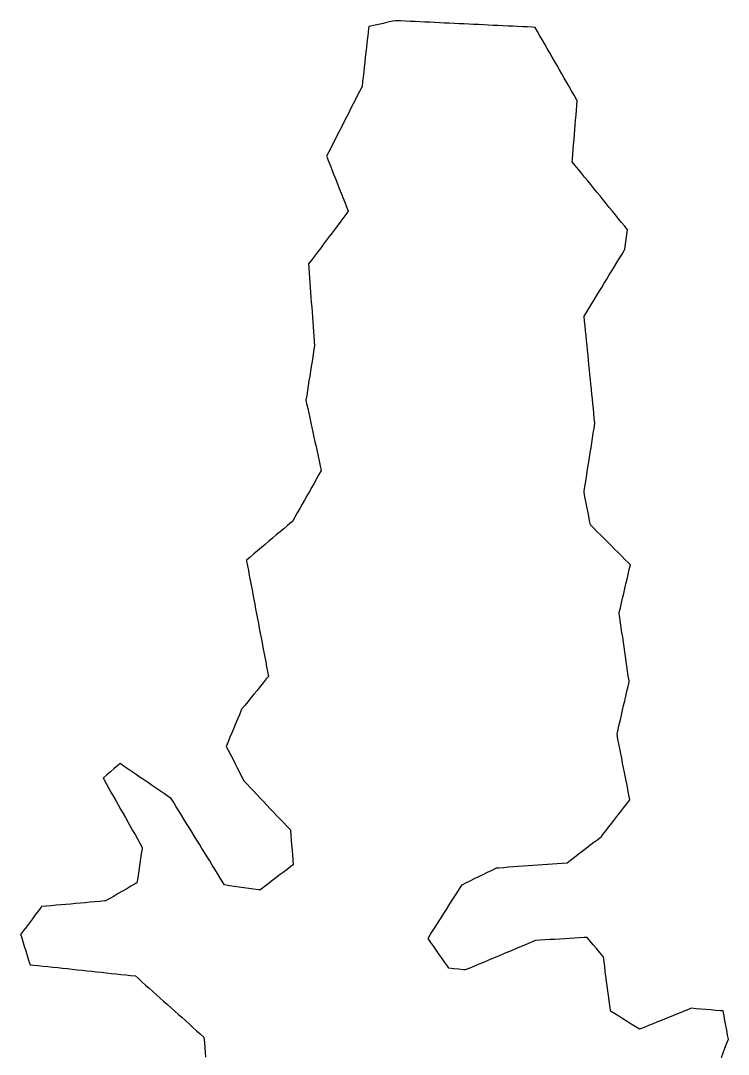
# Model space of a CAD drawing. Header units: millimetres. Extents: x 165 to 2352, y 1753 to 3323.
# Drawn here: x 1531.9 to 1676.6, y 2617.9 to 2829.2 of the extents above; entities that cross this region are included whole.
import ezdxf

# ---------------------------------------------------------------- set-up
doc = ezdxf.new("R2010")
doc.units = ezdxf.units.MM
doc.layers.add('ALL_ISLANDS', color=7, linetype='Continuous')
doc.layers.add('OUTLINE_ISLAND_01', color=7, linetype='Continuous')

msp = doc.modelspace()

# ---------------------------------------------------------------- linework, layer by layer
at = {"layer": 'ALL_ISLANDS'}
msp.add_lwpolyline([(1675.2064, 2617.2651), (1675.5572, 2618.2015), (1675.9081, 2619.138), (1676.2589, 2620.0744), (1676.6097, 2621.0108), (1676.4568, 2621.8515), (1676.2779, 2622.8353), (1676.0989, 2623.8192), (1675.92, 2624.8031), (1675.741, 2625.7869), (1675.5621, 2626.7708), (1674.9944, 2626.8179), (1673.9978, 2626.9005), (1673.0012, 2626.9831), (1672.0047, 2627.0657), (1671.0081, 2627.1483), (1670.0115, 2627.231), (1669.0149, 2627.3136), (1668.6317, 2627.1585), (1667.7047, 2626.7834), (1666.7778, 2626.4083), (1665.8508, 2626.0332), (1664.9238, 2625.6581), (1663.9968, 2625.283), (1663.0698, 2624.9079), (1662.1429, 2624.5328), (1661.2159, 2624.1576), (1660.2889, 2623.7825), (1659.3619, 2623.4074), (1658.4349, 2623.0323), (1658.4309, 2623.0349), (1657.5838, 2623.5663), (1656.7367, 2624.0978), (1655.8897, 2624.6292), (1655.0426, 2625.1607), (1654.1955, 2625.6922), (1653.3484, 2626.2236), (1652.5013, 2626.7551), (1652.479, 2626.9274), (1652.3502, 2627.9191), (1652.2215, 2628.9108), (1652.0928, 2629.9025), (1651.964, 2630.8941), (1651.8353, 2631.8858), (1651.7066, 2632.8775), (1651.5778, 2633.8692), (1651.4491, 2634.8609), (1651.3204, 2635.8525), (1651.1916, 2636.8442), (1651.0629, 2637.8359), (1650.9254, 2637.999), (1650.2812, 2638.7638), (1649.6369, 2639.5286), (1648.9926, 2640.2934), (1648.3483, 2641.0582), (1647.704, 2641.823), (1647.1239, 2641.7868), (1646.1259, 2641.7245), (1645.1278, 2641.6623), (1644.1297, 2641.6), (1643.1317, 2641.5378), (1642.1336, 2641.4755), (1641.1356, 2641.4132), (1640.1375, 2641.351), (1639.1394, 2641.2887), (1638.1414, 2641.2265), (1637.1433, 2641.1642), (1636.6452, 2640.9555), (1635.7229, 2640.5692), (1634.8005, 2640.1828), (1633.8782, 2639.7964), (1632.9558, 2639.41), (1632.0335, 2639.0236), (1631.1112, 2638.6373), (1630.1888, 2638.2509), (1629.2665, 2637.8645), (1628.3441, 2637.4781), (1627.4218, 2637.0917), (1626.4995, 2636.7054), (1625.5771, 2636.319), (1624.6548, 2635.9326), (1623.7324, 2635.5462), (1622.8101, 2635.1599), (1622.4315, 2635.2015), (1621.4375, 2635.311), (1620.4435, 2635.4205), (1619.4495, 2635.5299), (1619.2052, 2635.8798), (1618.6328, 2636.6998), (1618.0603, 2637.5197), (1617.4879, 2638.3397), (1616.9155, 2639.1597), (1616.3431, 2639.9796), (1615.7706, 2640.7996), (1615.1982, 2641.6195), (1615.7207, 2642.4436), (1616.2561, 2643.2882), (1616.7916, 2644.1327), (1617.327, 2644.9773), (1617.8625, 2645.8219), (1618.3979, 2646.6665), (1618.9333, 2647.511), (1619.4688, 2648.3556), (1620.0042, 2649.2002), (1620.5397, 2650.0447), (1621.0751, 2650.8893), (1621.6106, 2651.7339), (1622.146, 2652.5784), (1622.8877, 2652.9426), (1623.7853, 2653.3833), (1624.6829, 2653.824), (1625.5806, 2654.2647), (1626.4782, 2654.7055), (1627.3759, 2655.1462), (1628.2735, 2655.5869), (1629.1712, 2656.0276), (1629.6591, 2656.0633), (1630.6564, 2656.1362), (1631.6537, 2656.2091), (1632.6511, 2656.282), (1633.6484, 2656.3549), (1634.6458, 2656.4278), (1635.6431, 2656.5008), (1636.6404, 2656.5737), (1637.6378, 2656.6466), (1638.6351, 2656.7195), (1639.6325, 2656.7924), (1640.6298, 2656.8653), (1641.6271, 2656.9382), (1642.6245, 2657.0111), (1643.6218, 2657.084), (1644.3238, 2657.6188), (1645.1193, 2658.2248), (1645.9148, 2658.8308), (1646.7102, 2659.4367), (1647.5057, 2660.0427), (1648.3012, 2660.6487), (1649.0967, 2661.2547), (1649.8922, 2661.8607), (1650.6876, 2662.4667), (1650.9597, 2662.818), (1651.5721, 2663.6086), (1652.1844, 2664.3992), (1652.7967, 2665.1898), (1653.409, 2665.9804), (1654.0214, 2666.771), (1654.6337, 2667.5616), (1655.246, 2668.3522), (1655.8583, 2669.1428), (1656.4707, 2669.9335), (1656.3415, 2670.5912), (1656.1488, 2671.5725), (1655.9562, 2672.5538), (1655.7635, 2673.535), (1655.5708, 2674.5163), (1655.3781, 2675.4975), (1655.1855, 2676.4788), (1654.9928, 2677.4601), (1654.8001, 2678.4413), (1654.6075, 2679.4226), (1654.4148, 2680.4039), (1654.2221, 2681.3851), (1654.0294, 2682.3664), (1653.8368, 2683.3476), (1653.8427, 2683.3731), (1654.0679, 2684.3474), (1654.2932, 2685.3217), (1654.5185, 2686.296), (1654.7438, 2687.2703), (1654.969, 2688.2446), (1655.1943, 2689.2189), (1655.4196, 2690.1932), (1655.6449, 2691.1675), (1655.8702, 2692.1417), (1656.0954, 2693.116), (1656.3207, 2694.0903), (1656.2942, 2694.2725), (1656.1503, 2695.2621), (1656.0064, 2696.2517), (1655.8624, 2697.2413), (1655.7185, 2698.2309), (1655.5746, 2699.2205), (1655.4306, 2700.2101), (1655.2867, 2701.1996), (1655.1428, 2702.1892), (1654.9989, 2703.1788), (1654.8549, 2704.1684), (1654.711, 2705.158), (1654.5671, 2706.1476), (1654.4232, 2707.1372), (1654.2792, 2708.1268), (1654.3071, 2708.2464), (1654.534, 2709.2204), (1654.7608, 2710.1943), (1654.9877, 2711.1682), (1655.2146, 2712.1421), (1655.4415, 2713.1161), (1655.6683, 2714.09), (1655.8952, 2715.0639), (1656.1221, 2716.0378), (1656.3489, 2717.0118), (1656.5758, 2717.9857), (1656.1703, 2718.3916), (1655.4636, 2719.099), (1654.7568, 2719.8065), (1654.05, 2720.5139), (1653.3433, 2721.2214), (1652.6365, 2721.9288), (1651.9297, 2722.6363), (1651.223, 2723.3437), (1650.5162, 2724.0512), (1649.8095, 2724.7586), (1649.1027, 2725.4661), (1648.3959, 2726.1735), (1648.2375, 2726.9858), (1648.046, 2727.9673), (1647.8545, 2728.9488), (1647.6631, 2729.9303), (1647.4716, 2730.9118), (1647.2801, 2731.8933), (1647.0887, 2732.8748), (1647.1158, 2733.0459), (1647.2721, 2734.0336), (1647.4284, 2735.0213), (1647.5847, 2736.009), (1647.741, 2736.9967), (1647.8973, 2737.9845), (1648.0536, 2738.9722), (1648.2099, 2739.9599), (1648.3662, 2740.9476), (1648.5225, 2741.9353), (1648.6788, 2742.923), (1648.8352, 2743.9107), (1648.9915, 2744.8984), (1649.1478, 2745.8861), (1649.3041, 2746.8738), (1649.2974, 2746.9404), (1649.198, 2747.9355), (1649.0987, 2748.9305), (1648.9993, 2749.9256), (1648.8999, 2750.9206), (1648.8005, 2751.9157), (1648.7012, 2752.9107), (1648.6018, 2753.9058), (1648.5024, 2754.9008), (1648.403, 2755.8959), (1648.3037, 2756.8909), (1648.2043, 2757.886), (1648.1049, 2758.881), (1648.0055, 2759.8761), (1647.9062, 2760.8711), (1647.8068, 2761.8662), (1647.7074, 2762.8612), (1647.608, 2763.8563), (1647.5087, 2764.8513), (1647.4093, 2765.8464), (1647.3099, 2766.8414), (1647.2105, 2767.8365), (1647.1112, 2768.8315), (1647.5664, 2769.5747), (1648.0888, 2770.4275), (1648.6111, 2771.2802), (1649.1335, 2772.1329), (1649.6559, 2772.9856), (1650.1782, 2773.8384), (1650.7006, 2774.6911), (1651.223, 2775.5438), (1651.7453, 2776.3965), (1652.2677, 2777.2492), (1652.7901, 2778.102), (1653.3124, 2778.9547), (1653.8348, 2779.8074), (1654.3571, 2780.6601), (1654.8795, 2781.5129), (1655.4019, 2782.3656), (1655.4264, 2782.5391), (1655.5666, 2783.5293), (1655.7067, 2784.5194), (1655.8469, 2785.5095), (1655.987, 2786.4997), (1655.4168, 2787.1994), (1654.7851, 2787.9746), (1654.1534, 2788.7498), (1653.5217, 2789.525), (1652.89, 2790.3002), (1652.2583, 2791.0754), (1651.6266, 2791.8506), (1650.9949, 2792.6258), (1650.3632, 2793.401), (1649.7315, 2794.1763), (1649.0998, 2794.9515), (1648.4681, 2795.7267), (1647.8364, 2796.5019), (1647.2047, 2797.2771), (1646.573, 2798.0523), (1645.9413, 2798.8275), (1645.3096, 2799.6027), (1644.6778, 2800.3779), (1644.7246, 2800.9534), (1644.8055, 2801.9501), (1644.8864, 2802.9468), (1644.9674, 2803.9435), (1645.0483, 2804.9403), (1645.1292, 2805.937), (1645.2101, 2806.9337), (1645.2911, 2807.9304), (1645.372, 2808.9271), (1645.4529, 2809.9239), (1645.5338, 2810.9206), (1645.6148, 2811.9173), (1645.6957, 2812.914), (1645.5595, 2813.1503), (1645.06, 2814.0166), (1644.5605, 2814.8829), (1644.061, 2815.7493), (1643.5615, 2816.6156), (1643.062, 2817.4819), (1642.5625, 2818.3482), (1642.0631, 2819.2145), (1641.5636, 2820.0809), (1641.0641, 2820.9472), (1640.5646, 2821.8135), (1640.0651, 2822.6798), (1639.5656, 2823.5461), (1639.0661, 2824.4125), (1638.5667, 2825.2788), (1638.0672, 2826.1451), (1637.5677, 2827.0114), (1637.0682, 2827.8778), (1636.5011, 2827.9048), (1635.5023, 2827.9525), (1634.5034, 2828.0003), (1633.5045, 2828.048), (1632.5057, 2828.0957), (1631.5068, 2828.1434), (1630.508, 2828.1911), (1629.5091, 2828.2388), (1628.5102, 2828.2865), (1627.5114, 2828.3342), (1626.5125, 2828.3819), (1625.5137, 2828.4296), (1624.5148, 2828.4773), (1623.5159, 2828.5251), (1622.5171, 2828.5728), (1621.5182, 2828.6205), (1620.5194, 2828.6682), (1619.5205, 2828.7159), (1618.5216, 2828.7636), (1617.5228, 2828.8113), (1616.5239, 2828.859), (1615.525, 2828.9067), (1614.5262, 2828.9544), (1613.5273, 2829.0021), (1612.5285, 2829.0499), (1611.5296, 2829.0976), (1610.5307, 2829.1453), (1609.5319, 2829.193), (1608.533, 2829.2407), (1607.9503, 2829.1145), (1606.9729, 2828.9028), (1605.9956, 2828.6911), (1605.0183, 2828.4794), (1604.0409, 2828.2677), (1603.0636, 2828.056), (1603.0257, 2827.718), (1602.9143, 2826.7242), (1602.8028, 2825.7304), (1602.6914, 2824.7366), (1602.58, 2823.7429), (1602.4685, 2822.7491), (1602.3571, 2821.7553), (1602.2457, 2820.7616), (1602.1342, 2819.7678), (1602.0228, 2818.774), (1601.9114, 2817.7802), (1601.7999, 2816.7865), (1601.6885, 2815.7927), (1601.6813, 2815.7785), (1601.2282, 2814.887), (1600.7751, 2813.9956), (1600.322, 2813.1041), (1599.8689, 2812.2126), (1599.4158, 2811.3212), (1598.9627, 2810.4297), (1598.5096, 2809.5383), (1598.0565, 2808.6468), (1597.6035, 2807.7553), (1597.1504, 2806.8639), (1596.6973, 2805.9724), (1596.2442, 2805.0809), (1595.7911, 2804.1895), (1595.338, 2803.298), (1594.8849, 2802.4065), (1594.4318, 2801.5151), (1594.4656, 2801.4295), (1594.8326, 2800.4993), (1595.1997, 2799.5691), (1595.5667, 2798.6389), (1595.9338, 2797.7087), (1596.3008, 2796.7786), (1596.6679, 2795.8484), (1597.0349, 2794.9182), (1597.402, 2793.988), (1597.7691, 2793.0578), (1598.1361, 2792.1276), (1598.5032, 2791.1974), (1598.8702, 2790.2672), (1598.5787, 2789.8803), (1597.9768, 2789.0816), (1597.375, 2788.283), (1596.7732, 2787.4844), (1596.1714, 2786.6857), (1595.5695, 2785.8871), (1594.9677, 2785.0885), (1594.3659, 2784.2899), (1593.7641, 2783.4912), (1593.1622, 2782.6926), (1592.5604, 2781.894), (1591.9586, 2781.0953), (1591.3567, 2780.2967), (1590.7549, 2779.4981), (1590.8147, 2778.6563), (1590.8856, 2777.6588), (1590.9564, 2776.6613), (1591.0273, 2775.6638), (1591.0982, 2774.6663), (1591.169, 2773.6688), (1591.2399, 2772.6713), (1591.3107, 2771.6739), (1591.3816, 2770.6764), (1591.4525, 2769.6789), (1591.5233, 2768.6814), (1591.5942, 2767.6839), (1591.665, 2766.6864), (1591.7359, 2765.6889), (1591.8068, 2764.6915), (1591.8776, 2763.694), (1591.9485, 2762.6965), (1591.9163, 2762.4926), (1591.7608, 2761.5047), (1591.6052, 2760.5169), (1591.4496, 2759.5291), (1591.294, 2758.5413), (1591.1384, 2757.5534), (1590.9828, 2756.5656), (1590.8272, 2755.5778), (1590.6716, 2754.59), (1590.5161, 2753.6022), (1590.3605, 2752.6143), (1590.2049, 2751.6265), (1590.3524, 2750.9501), (1590.5655, 2749.973), (1590.7786, 2748.996), (1590.9917, 2748.019), (1591.2048, 2747.0419), (1591.4179, 2746.0649), (1591.631, 2745.0879), (1591.8441, 2744.1108), (1592.0572, 2743.1338), (1592.2702, 2742.1568), (1592.4833, 2741.1797), (1592.6964, 2740.2027), (1592.9095, 2739.2257), (1593.1226, 2738.2486), (1593.3357, 2737.2716), (1592.873, 2736.4528), (1592.3811, 2735.5822), (1591.8891, 2734.7116), (1591.3972, 2733.8409), (1590.9053, 2732.9703), (1590.4133, 2732.0997), (1589.9214, 2731.2291), (1589.4294, 2730.3584), (1588.9375, 2729.4878), (1588.4455, 2728.6172), (1587.9536, 2727.7466), (1587.4616, 2726.8759), (1587.2066, 2726.6613), (1586.4415, 2726.0174), (1585.6764, 2725.3735), (1584.9113, 2724.7296), (1584.1462, 2724.0857), (1583.3811, 2723.4418), (1582.616, 2722.7978), (1581.8509, 2722.1539), (1581.0858, 2721.51), (1580.3207, 2720.8661), (1579.5556, 2720.2222), (1578.7905, 2719.5783), (1578.0254, 2718.9344), (1578.0575, 2718.7659), (1578.2443, 2717.7835), (1578.4311, 2716.8011), (1578.6179, 2715.8187), (1578.8047, 2714.8363), (1578.9915, 2713.8539), (1579.1783, 2712.8716), (1579.3651, 2711.8892), (1579.5519, 2710.9068), (1579.7387, 2709.9244), (1579.9255, 2708.942), (1580.1123, 2707.9596), (1580.2991, 2706.9772), (1580.4859, 2705.9948), (1580.6727, 2705.0124), (1580.8595, 2704.03), (1581.0463, 2703.0476), (1581.2331, 2702.0652), (1581.4199, 2701.0828), (1581.6067, 2700.1004), (1581.7936, 2699.118), (1581.9804, 2698.1356), (1582.1672, 2697.1532), (1582.354, 2696.1708), (1582.5408, 2695.1884), (1582.1043, 2694.6522), (1581.473, 2693.8766), (1580.8417, 2693.1011), (1580.2104, 2692.3256), (1579.5791, 2691.55), (1578.9478, 2690.7745), (1578.3165, 2689.9989), (1577.6852, 2689.2234), (1577.0539, 2688.4478), (1576.9755, 2688.2591), (1576.5915, 2687.3357), (1576.2076, 2686.4124), (1575.8237, 2685.489), (1575.4398, 2684.5656), (1575.0559, 2683.6423), (1574.6719, 2682.7189), (1574.288, 2681.7955), (1573.9041, 2680.8722), (1574.3119, 2680.0744), (1574.767, 2679.184), (1575.2222, 2678.2936), (1575.6773, 2677.4032), (1576.1325, 2676.5128), (1576.5876, 2675.6224), (1577.0428, 2674.7319), (1577.4979, 2673.8415), (1578.0928, 2673.2136), (1578.7806, 2672.4877), (1579.4683, 2671.7618), (1580.1561, 2671.0358), (1580.8439, 2670.3099), (1581.5317, 2669.584), (1582.2194, 2668.858), (1582.9072, 2668.1321), (1583.595, 2667.4062), (1584.2827, 2666.6802), (1584.9705, 2665.9543), (1585.6583, 2665.2284), (1586.346, 2664.5025), (1587.0338, 2663.7765), (1587.0436, 2663.6547), (1587.1236, 2662.6579), (1587.2035, 2661.6611), (1587.2835, 2660.6643), (1587.3635, 2659.6675), (1587.4435, 2658.6707), (1587.5235, 2657.6739), (1587.6034, 2656.6771), (1587.1474, 2656.328), (1586.3534, 2655.7201), (1585.5593, 2655.1123), (1584.7653, 2654.5044), (1583.9712, 2653.8966), (1583.1772, 2653.2887), (1582.3831, 2652.6809), (1581.5891, 2652.073), (1580.795, 2651.4651), (1580.4886, 2651.5102), (1579.4992, 2651.6555), (1578.5099, 2651.8008), (1577.5205, 2651.9462), (1576.5311, 2652.0915), (1575.5417, 2652.2369), (1574.5523, 2652.3822), (1573.563, 2652.5276), (1573.1452, 2653.2039), (1572.6196, 2654.0547), (1572.0941, 2654.9055), (1571.5685, 2655.7562), (1571.043, 2656.607), (1570.5174, 2657.4578), (1569.9919, 2658.3085), (1569.4664, 2659.1593), (1568.9408, 2660.0101), (1568.4153, 2660.8608), (1567.8897, 2661.7116), (1567.3642, 2662.5624), (1566.8386, 2663.4132), (1566.3131, 2664.2639), (1565.7876, 2665.1147), (1565.262, 2665.9655), (1564.7365, 2666.8162), (1564.2109, 2667.667), (1563.6854, 2668.5178), (1563.1599, 2669.3685), (1562.6343, 2670.2193), (1562.1104, 2670.5775), (1561.2848, 2671.1418), (1560.4593, 2671.7062), (1559.6337, 2672.2705), (1558.8082, 2672.8348), (1557.9827, 2673.3992), (1557.1571, 2673.9635), (1556.3316, 2674.5279), (1555.506, 2675.0922), (1554.6805, 2675.6566), (1553.855, 2676.2209), (1553.0294, 2676.7853), (1552.2039, 2677.3496), (1551.7606, 2676.9698), (1551.0012, 2676.3192), (1550.2418, 2675.6686), (1549.4824, 2675.0179), (1548.723, 2674.3673), (1548.8535, 2674.1365), (1549.3458, 2673.2661), (1549.838, 2672.3956), (1550.3303, 2671.5252), (1550.8226, 2670.6547), (1551.3148, 2669.7843), (1551.8071, 2668.9138), (1552.2993, 2668.0433), (1552.7916, 2667.1729), (1553.2838, 2666.3024), (1553.7761, 2665.432), (1554.2683, 2664.5615), (1554.7606, 2663.6911), (1555.2528, 2662.8206), (1555.7451, 2661.9502), (1556.2373, 2661.0797), (1556.7296, 2660.2093), (1556.683, 2659.8988), (1556.5345, 2658.9099), (1556.386, 2657.9209), (1556.2376, 2656.932), (1556.0891, 2655.9431), (1555.9406, 2654.9542), (1555.7922, 2653.9653), (1555.6437, 2652.9763), (1555.2916, 2652.7735), (1554.4251, 2652.2744), (1553.5586, 2651.7753), (1552.6921, 2651.2762), (1551.8255, 2650.777), (1550.959, 2650.2779), (1550.0925, 2649.7788), (1549.2259, 2649.2797), (1549.0634, 2649.2651), (1548.0674, 2649.1756), (1547.0714, 2649.0861), (1546.0754, 2648.9966), (1545.0794, 2648.9071), (1544.0835, 2648.8176), (1543.0875, 2648.7281), (1542.0915, 2648.6386), (1541.0955, 2648.5491), (1540.0995, 2648.4596), (1539.1035, 2648.3701), (1538.1075, 2648.2806), (1537.1115, 2648.1911), (1536.1156, 2648.1016), (1536.0484, 2648.0117), (1535.4497, 2647.2108), (1534.8509, 2646.4098), (1534.2522, 2645.6089), (1533.6535, 2644.8079), (1533.0547, 2644.007), (1532.456, 2643.206), (1531.8573, 2642.4051), (1531.996, 2641.9627), (1532.2951, 2641.0085), (1532.5942, 2640.0543), (1532.8933, 2639.1001), (1533.1925, 2638.1459), (1533.4916, 2637.1917), (1533.7907, 2636.2375), (1534.4629, 2636.1657), (1535.4573, 2636.0595), (1536.4516, 2635.9533), (1537.446, 2635.8471), (1538.4403, 2635.7409), (1539.4347, 2635.6347), (1540.429, 2635.5285), (1541.4234, 2635.4223), (1542.4177, 2635.3161), (1543.4121, 2635.2099), (1544.4064, 2635.1037), (1545.4007, 2634.9975), (1546.3951, 2634.8913), (1547.3894, 2634.7851), (1548.3838, 2634.6789), (1549.3781, 2634.5727), (1550.3725, 2634.4665), (1551.3668, 2634.3603), (1552.3612, 2634.2541), (1553.3555, 2634.1479), (1554.3499, 2634.0417), (1555.3442, 2633.9355), (1555.9308, 2633.4103), (1556.6758, 2632.7432), (1557.4208, 2632.0761), (1558.1657, 2631.409), (1558.9107, 2630.7419), (1559.6557, 2630.0748), (1560.4007, 2629.4077), (1561.1456, 2628.7406), (1561.8906, 2628.0735), (1562.6356, 2627.4064), (1563.3806, 2626.7394), (1564.1256, 2626.0723), (1564.8705, 2625.4052), (1565.6155, 2624.7381), (1566.3605, 2624.071), (1567.1055, 2623.4039), (1567.8504, 2622.7368), (1568.5954, 2622.0697), (1569.3404, 2621.4026), (1569.3494, 2621.2896), (1569.4285, 2620.2928), (1569.5077, 2619.2959), (1569.5868, 2618.299), (1569.666, 2617.3022)], dxfattribs=at)
at = {"layer": 'OUTLINE_ISLAND_01'}
msp.add_lwpolyline([(1675.2064, 2617.2651), (1675.5572, 2618.2015), (1675.9081, 2619.138), (1676.2589, 2620.0744), (1676.6097, 2621.0108), (1676.4568, 2621.8515), (1676.2779, 2622.8353), (1676.0989, 2623.8192), (1675.92, 2624.8031), (1675.741, 2625.7869), (1675.5621, 2626.7708), (1674.9944, 2626.8179), (1673.9978, 2626.9005), (1673.0012, 2626.9831), (1672.0047, 2627.0657), (1671.0081, 2627.1483), (1670.0115, 2627.231), (1669.0149, 2627.3136), (1668.6317, 2627.1585), (1667.7047, 2626.7834), (1666.7778, 2626.4083), (1665.8508, 2626.0332), (1664.9238, 2625.6581), (1663.9968, 2625.283), (1663.0698, 2624.9079), (1662.1429, 2624.5328), (1661.2159, 2624.1576), (1660.2889, 2623.7825), (1659.3619, 2623.4074), (1658.4349, 2623.0323), (1658.4309, 2623.0349), (1657.5838, 2623.5663), (1656.7367, 2624.0978), (1655.8897, 2624.6292), (1655.0426, 2625.1607), (1654.1955, 2625.6922), (1653.3484, 2626.2236), (1652.5013, 2626.7551), (1652.479, 2626.9274), (1652.3502, 2627.9191), (1652.2215, 2628.9108), (1652.0928, 2629.9025), (1651.964, 2630.8941), (1651.8353, 2631.8858), (1651.7066, 2632.8775), (1651.5778, 2633.8692), (1651.4491, 2634.8609), (1651.3204, 2635.8525), (1651.1916, 2636.8442), (1651.0629, 2637.8359), (1650.9254, 2637.999), (1650.2812, 2638.7638), (1649.6369, 2639.5286), (1648.9926, 2640.2934), (1648.3483, 2641.0582), (1647.704, 2641.823), (1647.1239, 2641.7868), (1646.1259, 2641.7245), (1645.1278, 2641.6623), (1644.1297, 2641.6), (1643.1317, 2641.5378), (1642.1336, 2641.4755), (1641.1356, 2641.4132), (1640.1375, 2641.351), (1639.1394, 2641.2887), (1638.1414, 2641.2265), (1637.1433, 2641.1642), (1636.6452, 2640.9555), (1635.7229, 2640.5692), (1634.8005, 2640.1828), (1633.8782, 2639.7964), (1632.9558, 2639.41), (1632.0335, 2639.0236), (1631.1112, 2638.6373), (1630.1888, 2638.2509), (1629.2665, 2637.8645), (1628.3441, 2637.4781), (1627.4218, 2637.0917), (1626.4995, 2636.7054), (1625.5771, 2636.319), (1624.6548, 2635.9326), (1623.7324, 2635.5462), (1622.8101, 2635.1599), (1622.4315, 2635.2015), (1621.4375, 2635.311), (1620.4435, 2635.4205), (1619.4495, 2635.5299), (1619.2052, 2635.8798), (1618.6328, 2636.6998), (1618.0603, 2637.5197), (1617.4879, 2638.3397), (1616.9155, 2639.1597), (1616.3431, 2639.9796), (1615.7706, 2640.7996), (1615.1982, 2641.6195), (1615.7207, 2642.4436), (1616.2561, 2643.2882), (1616.7916, 2644.1327), (1617.327, 2644.9773), (1617.8625, 2645.8219), (1618.3979, 2646.6665), (1618.9333, 2647.511), (1619.4688, 2648.3556), (1620.0042, 2649.2002), (1620.5397, 2650.0447), (1621.0751, 2650.8893), (1621.6106, 2651.7339), (1622.146, 2652.5784), (1622.8877, 2652.9426), (1623.7853, 2653.3833), (1624.6829, 2653.824), (1625.5806, 2654.2647), (1626.4782, 2654.7055), (1627.3759, 2655.1462), (1628.2735, 2655.5869), (1629.1712, 2656.0276), (1629.6591, 2656.0633), (1630.6564, 2656.1362), (1631.6537, 2656.2091), (1632.6511, 2656.282), (1633.6484, 2656.3549), (1634.6458, 2656.4278), (1635.6431, 2656.5008), (1636.6404, 2656.5737), (1637.6378, 2656.6466), (1638.6351, 2656.7195), (1639.6325, 2656.7924), (1640.6298, 2656.8653), (1641.6271, 2656.9382), (1642.6245, 2657.0111), (1643.6218, 2657.084), (1644.3238, 2657.6188), (1645.1193, 2658.2248), (1645.9148, 2658.8308), (1646.7102, 2659.4367), (1647.5057, 2660.0427), (1648.3012, 2660.6487), (1649.0967, 2661.2547), (1649.8922, 2661.8607), (1650.6876, 2662.4667), (1650.9597, 2662.818), (1651.5721, 2663.6086), (1652.1844, 2664.3992), (1652.7967, 2665.1898), (1653.409, 2665.9804), (1654.0214, 2666.771), (1654.6337, 2667.5616), (1655.246, 2668.3522), (1655.8583, 2669.1428), (1656.4707, 2669.9335), (1656.3415, 2670.5912), (1656.1488, 2671.5725), (1655.9562, 2672.5538), (1655.7635, 2673.535), (1655.5708, 2674.5163), (1655.3781, 2675.4975), (1655.1855, 2676.4788), (1654.9928, 2677.4601), (1654.8001, 2678.4413), (1654.6075, 2679.4226), (1654.4148, 2680.4039), (1654.2221, 2681.3851), (1654.0294, 2682.3664), (1653.8368, 2683.3476), (1653.8427, 2683.3731), (1654.0679, 2684.3474), (1654.2932, 2685.3217), (1654.5185, 2686.296), (1654.7438, 2687.2703), (1654.969, 2688.2446), (1655.1943, 2689.2189), (1655.4196, 2690.1932), (1655.6449, 2691.1675), (1655.8702, 2692.1417), (1656.0954, 2693.116), (1656.3207, 2694.0903), (1656.2942, 2694.2725), (1656.1503, 2695.2621), (1656.0064, 2696.2517), (1655.8624, 2697.2413), (1655.7185, 2698.2309), (1655.5746, 2699.2205), (1655.4306, 2700.2101), (1655.2867, 2701.1996), (1655.1428, 2702.1892), (1654.9989, 2703.1788), (1654.8549, 2704.1684), (1654.711, 2705.158), (1654.5671, 2706.1476), (1654.4232, 2707.1372), (1654.2792, 2708.1268), (1654.3071, 2708.2464), (1654.534, 2709.2204), (1654.7608, 2710.1943), (1654.9877, 2711.1682), (1655.2146, 2712.1421), (1655.4415, 2713.1161), (1655.6683, 2714.09), (1655.8952, 2715.0639), (1656.1221, 2716.0378), (1656.3489, 2717.0118), (1656.5758, 2717.9857), (1656.1703, 2718.3916), (1655.4636, 2719.099), (1654.7568, 2719.8065), (1654.05, 2720.5139), (1653.3433, 2721.2214), (1652.6365, 2721.9288), (1651.9297, 2722.6363), (1651.223, 2723.3437), (1650.5162, 2724.0512), (1649.8095, 2724.7586), (1649.1027, 2725.4661), (1648.3959, 2726.1735), (1648.2375, 2726.9858), (1648.046, 2727.9673), (1647.8545, 2728.9488), (1647.6631, 2729.9303), (1647.4716, 2730.9118), (1647.2801, 2731.8933), (1647.0887, 2732.8748), (1647.1158, 2733.0459), (1647.2721, 2734.0336), (1647.4284, 2735.0213), (1647.5847, 2736.009), (1647.741, 2736.9967), (1647.8973, 2737.9845), (1648.0536, 2738.9722), (1648.2099, 2739.9599), (1648.3662, 2740.9476), (1648.5225, 2741.9353), (1648.6788, 2742.923), (1648.8352, 2743.9107), (1648.9915, 2744.8984), (1649.1478, 2745.8861), (1649.3041, 2746.8738), (1649.2974, 2746.9404), (1649.198, 2747.9355), (1649.0987, 2748.9305), (1648.9993, 2749.9256), (1648.8999, 2750.9206), (1648.8005, 2751.9157), (1648.7012, 2752.9107), (1648.6018, 2753.9058), (1648.5024, 2754.9008), (1648.403, 2755.8959), (1648.3037, 2756.8909), (1648.2043, 2757.886), (1648.1049, 2758.881), (1648.0055, 2759.8761), (1647.9062, 2760.8711), (1647.8068, 2761.8662), (1647.7074, 2762.8612), (1647.608, 2763.8563), (1647.5087, 2764.8513), (1647.4093, 2765.8464), (1647.3099, 2766.8414), (1647.2105, 2767.8365), (1647.1112, 2768.8315), (1647.5664, 2769.5747), (1648.0888, 2770.4275), (1648.6111, 2771.2802), (1649.1335, 2772.1329), (1649.6559, 2772.9856), (1650.1782, 2773.8384), (1650.7006, 2774.6911), (1651.223, 2775.5438), (1651.7453, 2776.3965), (1652.2677, 2777.2492), (1652.7901, 2778.102), (1653.3124, 2778.9547), (1653.8348, 2779.8074), (1654.3571, 2780.6601), (1654.8795, 2781.5129), (1655.4019, 2782.3656), (1655.4264, 2782.5391), (1655.5666, 2783.5293), (1655.7067, 2784.5194), (1655.8469, 2785.5095), (1655.987, 2786.4997), (1655.4168, 2787.1994), (1654.7851, 2787.9746), (1654.1534, 2788.7498), (1653.5217, 2789.525), (1652.89, 2790.3002), (1652.2583, 2791.0754), (1651.6266, 2791.8506), (1650.9949, 2792.6258), (1650.3632, 2793.401), (1649.7315, 2794.1763), (1649.0998, 2794.9515), (1648.4681, 2795.7267), (1647.8364, 2796.5019), (1647.2047, 2797.2771), (1646.573, 2798.0523), (1645.9413, 2798.8275), (1645.3096, 2799.6027), (1644.6778, 2800.3779), (1644.7246, 2800.9534), (1644.8055, 2801.9501), (1644.8864, 2802.9468), (1644.9674, 2803.9435), (1645.0483, 2804.9403), (1645.1292, 2805.937), (1645.2101, 2806.9337), (1645.2911, 2807.9304), (1645.372, 2808.9271), (1645.4529, 2809.9239), (1645.5338, 2810.9206), (1645.6148, 2811.9173), (1645.6957, 2812.914), (1645.5595, 2813.1503), (1645.06, 2814.0166), (1644.5605, 2814.8829), (1644.061, 2815.7493), (1643.5615, 2816.6156), (1643.062, 2817.4819), (1642.5625, 2818.3482), (1642.0631, 2819.2145), (1641.5636, 2820.0809), (1641.0641, 2820.9472), (1640.5646, 2821.8135), (1640.0651, 2822.6798), (1639.5656, 2823.5461), (1639.0661, 2824.4125), (1638.5667, 2825.2788), (1638.0672, 2826.1451), (1637.5677, 2827.0114), (1637.0682, 2827.8778), (1636.5011, 2827.9048), (1635.5023, 2827.9525), (1634.5034, 2828.0003), (1633.5045, 2828.048), (1632.5057, 2828.0957), (1631.5068, 2828.1434), (1630.508, 2828.1911), (1629.5091, 2828.2388), (1628.5102, 2828.2865), (1627.5114, 2828.3342), (1626.5125, 2828.3819), (1625.5137, 2828.4296), (1624.5148, 2828.4773), (1623.5159, 2828.5251), (1622.5171, 2828.5728), (1621.5182, 2828.6205), (1620.5194, 2828.6682), (1619.5205, 2828.7159), (1618.5216, 2828.7636), (1617.5228, 2828.8113), (1616.5239, 2828.859), (1615.525, 2828.9067), (1614.5262, 2828.9544), (1613.5273, 2829.0021), (1612.5285, 2829.0499), (1611.5296, 2829.0976), (1610.5307, 2829.1453), (1609.5319, 2829.193), (1608.533, 2829.2407), (1607.9503, 2829.1145), (1606.9729, 2828.9028), (1605.9956, 2828.6911), (1605.0183, 2828.4794), (1604.0409, 2828.2677), (1603.0636, 2828.056), (1603.0257, 2827.718), (1602.9143, 2826.7242), (1602.8028, 2825.7304), (1602.6914, 2824.7366), (1602.58, 2823.7429), (1602.4685, 2822.7491), (1602.3571, 2821.7553), (1602.2457, 2820.7616), (1602.1342, 2819.7678), (1602.0228, 2818.774), (1601.9114, 2817.7802), (1601.7999, 2816.7865), (1601.6885, 2815.7927), (1601.6813, 2815.7785), (1601.2282, 2814.887), (1600.7751, 2813.9956), (1600.322, 2813.1041), (1599.8689, 2812.2126), (1599.4158, 2811.3212), (1598.9627, 2810.4297), (1598.5096, 2809.5383), (1598.0565, 2808.6468), (1597.6035, 2807.7553), (1597.1504, 2806.8639), (1596.6973, 2805.9724), (1596.2442, 2805.0809), (1595.7911, 2804.1895), (1595.338, 2803.298), (1594.8849, 2802.4065), (1594.4318, 2801.5151), (1594.4656, 2801.4295), (1594.8326, 2800.4993), (1595.1997, 2799.5691), (1595.5667, 2798.6389), (1595.9338, 2797.7087), (1596.3008, 2796.7786), (1596.6679, 2795.8484), (1597.0349, 2794.9182), (1597.402, 2793.988), (1597.7691, 2793.0578), (1598.1361, 2792.1276), (1598.5032, 2791.1974), (1598.8702, 2790.2672), (1598.5787, 2789.8803), (1597.9768, 2789.0816), (1597.375, 2788.283), (1596.7732, 2787.4844), (1596.1714, 2786.6857), (1595.5695, 2785.8871), (1594.9677, 2785.0885), (1594.3659, 2784.2899), (1593.7641, 2783.4912), (1593.1622, 2782.6926), (1592.5604, 2781.894), (1591.9586, 2781.0953), (1591.3567, 2780.2967), (1590.7549, 2779.4981), (1590.8147, 2778.6563), (1590.8856, 2777.6588), (1590.9564, 2776.6613), (1591.0273, 2775.6638), (1591.0982, 2774.6663), (1591.169, 2773.6688), (1591.2399, 2772.6713), (1591.3107, 2771.6739), (1591.3816, 2770.6764), (1591.4525, 2769.6789), (1591.5233, 2768.6814), (1591.5942, 2767.6839), (1591.665, 2766.6864), (1591.7359, 2765.6889), (1591.8068, 2764.6915), (1591.8776, 2763.694), (1591.9485, 2762.6965), (1591.9163, 2762.4926), (1591.7608, 2761.5047), (1591.6052, 2760.5169), (1591.4496, 2759.5291), (1591.294, 2758.5413), (1591.1384, 2757.5534), (1590.9828, 2756.5656), (1590.8272, 2755.5778), (1590.6716, 2754.59), (1590.5161, 2753.6022), (1590.3605, 2752.6143), (1590.2049, 2751.6265), (1590.3524, 2750.9501), (1590.5655, 2749.973), (1590.7786, 2748.996), (1590.9917, 2748.019), (1591.2048, 2747.0419), (1591.4179, 2746.0649), (1591.631, 2745.0879), (1591.8441, 2744.1108), (1592.0572, 2743.1338), (1592.2702, 2742.1568), (1592.4833, 2741.1797), (1592.6964, 2740.2027), (1592.9095, 2739.2257), (1593.1226, 2738.2486), (1593.3357, 2737.2716), (1592.873, 2736.4528), (1592.3811, 2735.5822), (1591.8891, 2734.7116), (1591.3972, 2733.8409), (1590.9053, 2732.9703), (1590.4133, 2732.0997), (1589.9214, 2731.2291), (1589.4294, 2730.3584), (1588.9375, 2729.4878), (1588.4455, 2728.6172), (1587.9536, 2727.7466), (1587.4616, 2726.8759), (1587.2066, 2726.6613), (1586.4415, 2726.0174), (1585.6764, 2725.3735), (1584.9113, 2724.7296), (1584.1462, 2724.0857), (1583.3811, 2723.4418), (1582.616, 2722.7978), (1581.8509, 2722.1539), (1581.0858, 2721.51), (1580.3207, 2720.8661), (1579.5556, 2720.2222), (1578.7905, 2719.5783), (1578.0254, 2718.9344), (1578.0575, 2718.7659), (1578.2443, 2717.7835), (1578.4311, 2716.8011), (1578.6179, 2715.8187), (1578.8047, 2714.8363), (1578.9915, 2713.8539), (1579.1783, 2712.8716), (1579.3651, 2711.8892), (1579.5519, 2710.9068), (1579.7387, 2709.9244), (1579.9255, 2708.942), (1580.1123, 2707.9596), (1580.2991, 2706.9772), (1580.4859, 2705.9948), (1580.6727, 2705.0124), (1580.8595, 2704.03), (1581.0463, 2703.0476), (1581.2331, 2702.0652), (1581.4199, 2701.0828), (1581.6067, 2700.1004), (1581.7936, 2699.118), (1581.9804, 2698.1356), (1582.1672, 2697.1532), (1582.354, 2696.1708), (1582.5408, 2695.1884), (1582.1043, 2694.6522), (1581.473, 2693.8766), (1580.8417, 2693.1011), (1580.2104, 2692.3256), (1579.5791, 2691.55), (1578.9478, 2690.7745), (1578.3165, 2689.9989), (1577.6852, 2689.2234), (1577.0539, 2688.4478), (1576.9755, 2688.2591), (1576.5915, 2687.3357), (1576.2076, 2686.4124), (1575.8237, 2685.489), (1575.4398, 2684.5656), (1575.0559, 2683.6423), (1574.6719, 2682.7189), (1574.288, 2681.7955), (1573.9041, 2680.8722), (1574.3119, 2680.0744), (1574.767, 2679.184), (1575.2222, 2678.2936), (1575.6773, 2677.4032), (1576.1325, 2676.5128), (1576.5876, 2675.6224), (1577.0428, 2674.7319), (1577.4979, 2673.8415), (1578.0928, 2673.2136), (1578.7806, 2672.4877), (1579.4683, 2671.7618), (1580.1561, 2671.0358), (1580.8439, 2670.3099), (1581.5317, 2669.584), (1582.2194, 2668.858), (1582.9072, 2668.1321), (1583.595, 2667.4062), (1584.2827, 2666.6802), (1584.9705, 2665.9543), (1585.6583, 2665.2284), (1586.346, 2664.5025), (1587.0338, 2663.7765), (1587.0436, 2663.6547), (1587.1236, 2662.6579), (1587.2035, 2661.6611), (1587.2835, 2660.6643), (1587.3635, 2659.6675), (1587.4435, 2658.6707), (1587.5235, 2657.6739), (1587.6034, 2656.6771), (1587.1474, 2656.328), (1586.3534, 2655.7201), (1585.5593, 2655.1123), (1584.7653, 2654.5044), (1583.9712, 2653.8966), (1583.1772, 2653.2887), (1582.3831, 2652.6809), (1581.5891, 2652.073), (1580.795, 2651.4651), (1580.4886, 2651.5102), (1579.4992, 2651.6555), (1578.5099, 2651.8008), (1577.5205, 2651.9462), (1576.5311, 2652.0915), (1575.5417, 2652.2369), (1574.5523, 2652.3822), (1573.563, 2652.5276), (1573.1452, 2653.2039), (1572.6196, 2654.0547), (1572.0941, 2654.9055), (1571.5685, 2655.7562), (1571.043, 2656.607), (1570.5174, 2657.4578), (1569.9919, 2658.3085), (1569.4664, 2659.1593), (1568.9408, 2660.0101), (1568.4153, 2660.8608), (1567.8897, 2661.7116), (1567.3642, 2662.5624), (1566.8386, 2663.4132), (1566.3131, 2664.2639), (1565.7876, 2665.1147), (1565.262, 2665.9655), (1564.7365, 2666.8162), (1564.2109, 2667.667), (1563.6854, 2668.5178), (1563.1599, 2669.3685), (1562.6343, 2670.2193), (1562.1104, 2670.5775), (1561.2848, 2671.1418), (1560.4593, 2671.7062), (1559.6337, 2672.2705), (1558.8082, 2672.8348), (1557.9827, 2673.3992), (1557.1571, 2673.9635), (1556.3316, 2674.5279), (1555.506, 2675.0922), (1554.6805, 2675.6566), (1553.855, 2676.2209), (1553.0294, 2676.7853), (1552.2039, 2677.3496), (1551.7606, 2676.9698), (1551.0012, 2676.3192), (1550.2418, 2675.6686), (1549.4824, 2675.0179), (1548.723, 2674.3673), (1548.8535, 2674.1365), (1549.3458, 2673.2661), (1549.838, 2672.3956), (1550.3303, 2671.5252), (1550.8226, 2670.6547), (1551.3148, 2669.7843), (1551.8071, 2668.9138), (1552.2993, 2668.0433), (1552.7916, 2667.1729), (1553.2838, 2666.3024), (1553.7761, 2665.432), (1554.2683, 2664.5615), (1554.7606, 2663.6911), (1555.2528, 2662.8206), (1555.7451, 2661.9502), (1556.2373, 2661.0797), (1556.7296, 2660.2093), (1556.683, 2659.8988), (1556.5345, 2658.9099), (1556.386, 2657.9209), (1556.2376, 2656.932), (1556.0891, 2655.9431), (1555.9406, 2654.9542), (1555.7922, 2653.9653), (1555.6437, 2652.9763), (1555.2916, 2652.7735), (1554.4251, 2652.2744), (1553.5586, 2651.7753), (1552.6921, 2651.2762), (1551.8255, 2650.777), (1550.959, 2650.2779), (1550.0925, 2649.7788), (1549.2259, 2649.2797), (1549.0634, 2649.2651), (1548.0674, 2649.1756), (1547.0714, 2649.0861), (1546.0754, 2648.9966), (1545.0794, 2648.9071), (1544.0835, 2648.8176), (1543.0875, 2648.7281), (1542.0915, 2648.6386), (1541.0955, 2648.5491), (1540.0995, 2648.4596), (1539.1035, 2648.3701), (1538.1075, 2648.2806), (1537.1115, 2648.1911), (1536.1156, 2648.1016), (1536.0484, 2648.0117), (1535.4497, 2647.2108), (1534.8509, 2646.4098), (1534.2522, 2645.6089), (1533.6535, 2644.8079), (1533.0547, 2644.007), (1532.456, 2643.206), (1531.8573, 2642.4051), (1531.996, 2641.9627), (1532.2951, 2641.0085), (1532.5942, 2640.0543), (1532.8933, 2639.1001), (1533.1925, 2638.1459), (1533.4916, 2637.1917), (1533.7907, 2636.2375), (1534.4629, 2636.1657), (1535.4573, 2636.0595), (1536.4516, 2635.9533), (1537.446, 2635.8471), (1538.4403, 2635.7409), (1539.4347, 2635.6347), (1540.429, 2635.5285), (1541.4234, 2635.4223), (1542.4177, 2635.3161), (1543.4121, 2635.2099), (1544.4064, 2635.1037), (1545.4007, 2634.9975), (1546.3951, 2634.8913), (1547.3894, 2634.7851), (1548.3838, 2634.6789), (1549.3781, 2634.5727), (1550.3725, 2634.4665), (1551.3668, 2634.3603), (1552.3612, 2634.2541), (1553.3555, 2634.1479), (1554.3499, 2634.0417), (1555.3442, 2633.9355), (1555.9308, 2633.4103), (1556.6758, 2632.7432), (1557.4208, 2632.0761), (1558.1657, 2631.409), (1558.9107, 2630.7419), (1559.6557, 2630.0748), (1560.4007, 2629.4077), (1561.1456, 2628.7406), (1561.8906, 2628.0735), (1562.6356, 2627.4064), (1563.3806, 2626.7394), (1564.1256, 2626.0723), (1564.8705, 2625.4052), (1565.6155, 2624.7381), (1566.3605, 2624.071), (1567.1055, 2623.4039), (1567.8504, 2622.7368), (1568.5954, 2622.0697), (1569.3404, 2621.4026), (1569.3494, 2621.2896), (1569.4285, 2620.2928), (1569.5077, 2619.2959), (1569.5868, 2618.299), (1569.666, 2617.3022)], dxfattribs=at)

doc.saveas('drawing.dxf')
